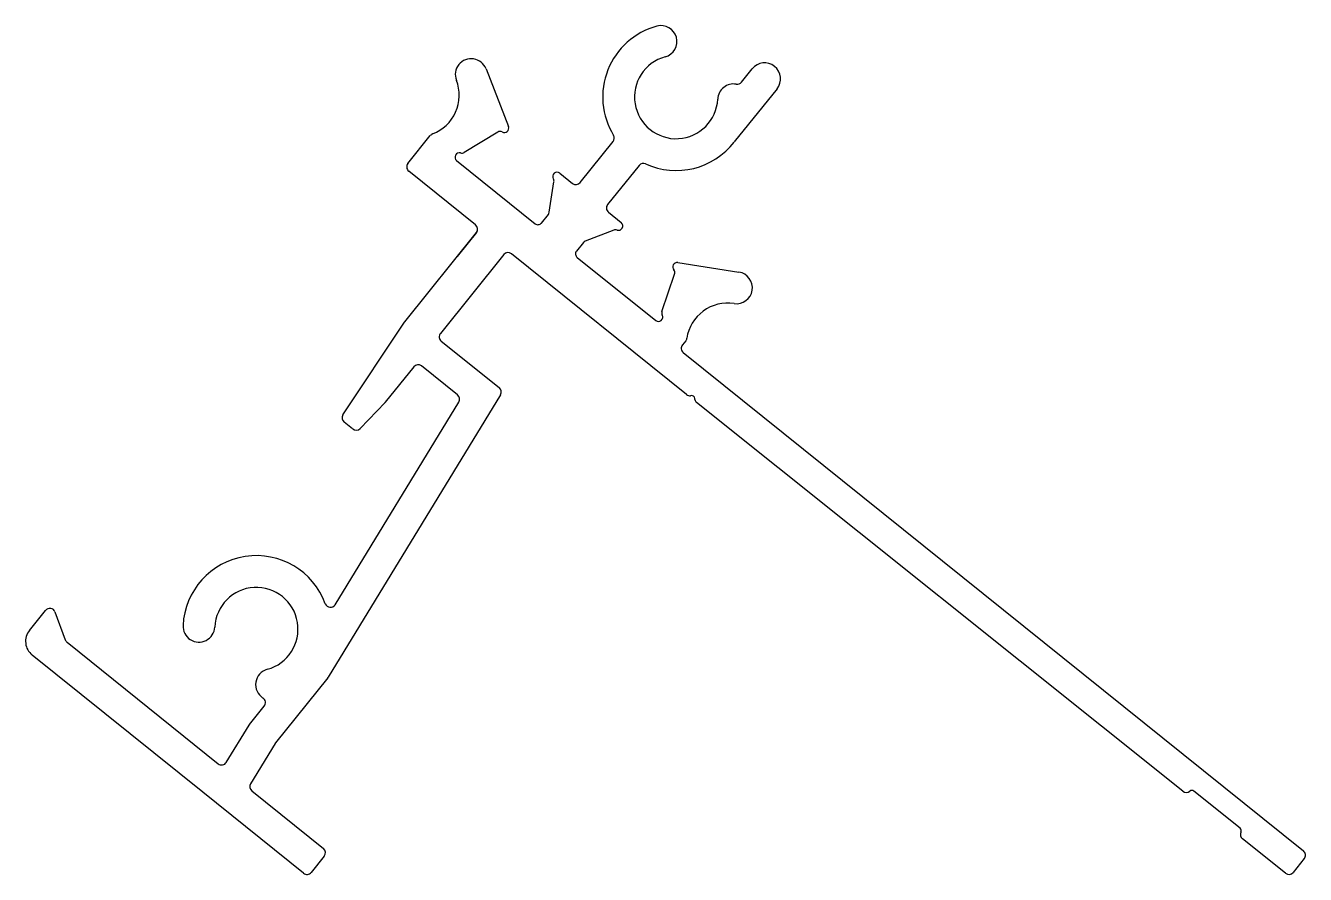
# Model space of a CAD drawing. Header units: inches. Extents: x -24.6 to 33.7, y 0.2 to 38.9.
import ezdxf

# ---------------------------------------------------------------- set-up
doc = ezdxf.new("R2010")
doc.units = ezdxf.units.IN
doc.header["$MEASUREMENT"] = 0
doc.layers.add('BEAD', color=152, linetype='Continuous')

msp = doc.modelspace()

# ---------------------------------------------------------------- linework, layer by layer
at = {"layer": 'BEAD', "color": 7, "lineweight": -2}
for p, q in [((-3.631, 36.902), (-2.609, 34.271)), ((8.022, 36.292), (8.512, 36.902)), ((7.786, 36.202), (7.786, 36.202)), ((9.643, 35.994), (7.692, 33.566)), ((-3.094, 34.018), (-4.626, 33.089)), ((-7.195, 32.582), (-6.172, 33.855)), ((0.669, 31.717), (2.167, 33.581)), ((-4.971, 32.72), (-1.385, 29.839)), ((-4.11, 29.783), (-7.156, 32.231)), ((-0.266, 32.147), (0.317, 31.678)), ((3.35, 32.5), (1.916, 30.714)), ((-0.745, 30.36), (-0.531, 31.744)), ((1.954, 30.363), (2.538, 29.894)), ((-1.104, 29.87), (-0.787, 30.264)), ((-7.339, 25.365), (-4.071, 29.432)), ((-4.071, 29.432), (-4.941, 28.349)), ((2.201, 29.549), (0.896, 29.042)), ((0.811, 28.98), (0.494, 28.586)), ((-2.824, 28.43), (-5.71, 24.837)), ((5.514, 22.051), (-2.473, 28.468)), ((0.525, 28.304), (4.111, 25.423)), ((5.116, 28.064), (7.906, 27.633)), ((4.397, 25.839), (4.974, 27.536)), ((-10.157, 21.126), (-7.352, 25.347)), ((-5.672, 24.486), (-3.03, 22.363)), ((5.478, 24.495), (5.331, 24.312)), ((5.369, 23.96), (33.654, 1.235)), ((-4.931, 22.03), (-6.578, 23.354)), ((-6.93, 23.315), (-8.224, 21.704)), ((-2.973, 22.038), (-10.832, 9.159)), ((-10.514, 12.464), (-4.874, 21.705)), ((-8.238, 21.688), (-9.377, 20.5)), ((5.727, 22), (5.698, 21.997)), ((5.898, 21.821), (5.893, 21.867)), ((28.156, 3.962), (5.973, 21.684)), ((-9.714, 20.478), (-10.105, 20.792)), ((-24.457, 11.292), (-23.722, 12.207)), ((-23.293, 12.137), (-22.822, 10.858)), ((-22.744, 10.749), (-15.849, 5.21)), ((-16.554, 3.916), (-24.335, 10.167)), ((-10.85, 9.133), (-13.232, 6.168)), ((-14.421, 7.004), (-13.747, 7.843)), ((-15.479, 5.274), (-14.44, 6.977)), ((-13.251, 6.142), (-14.373, 4.303)), ((-11.955, 0.221), (-16.554, 3.916)), ((-14.316, 3.978), (-11.047, 1.352)), ((30.767, 2.272), (28.662, 3.963)), ((32.84, 0.221), (30.88, 1.786)), ((-11.009, 1), (-11.604, 0.26)), ((33.692, 0.884), (33.19, 0.259))]:
    msp.add_line(p, q, dxfattribs=at)
for centre, radius, start, end in [((5.043, 35.616), 3.35, 105.26942, 211.45494), ((4.352, 38.149), 0.725, 285.26942, 105.26942), ((-4.307, 36.64), 0.725, 21.22001, 201.22001), ((5.043, 35.616), 1.9, 105.26942, 357.17058), ((9.078, 36.448), 0.725, 321.22, 141.22), ((-6.742, 35.694), 1.888, 290.97729, 21.22001), ((7.665, 35.487), 0.725, 80.41174, 177.17058), ((7.827, 36.448), 0.25, 260.41174, 321.22), ((-5.977, 33.698), 0.25, 110.97729, 141.22), ((-2.988, 33.844), 0.203, 61.48289, 121.21999), ((-2.796, 34.198), 0.2, 241.48289, 21.22002), ((1.972, 33.738), 0.25, 321.22, 31.45494), ((5.043, 35.616), 3.35, 245.41183, 322.24971), ((-4.846, 32.876), 0.2, 73.56716, 231.22), ((-4.732, 33.263), 0.203, 253.56716, 301.21999), ((-7, 32.426), 0.25, 141.22, 231.22), ((-0.392, 31.991), 0.2, 51.22, 212.45745), ((3.545, 32.343), 0.25, 65.41183, 141.22), ((-0.732, 31.775), 0.203, 351.21999, 32.45745), ((0.474, 31.873), 0.25, 231.22, 321.22), ((-0.946, 30.391), 0.203, 321.22, 351.21999), ((2.111, 30.558), 0.25, 141.22, 231.22), ((-4.266, 29.588), 0.25, 321.22, 51.22), ((-1.26, 29.995), 0.2, 231.21996, 321.22004), ((2.413, 29.738), 0.2, 249.98255, 51.22), ((2.275, 29.359), 0.203, 69.98255, 111.22001), ((0.969, 28.852), 0.203, 111.22001, 141.22), ((-4.746, 28.193), 0.25, 141.22068, 146.40003), ((-2.629, 28.273), 0.25, 51.22, 141.22), ((0.65, 28.46), 0.2, 141.21996, 231.22004), ((5.086, 27.866), 0.2, 81.21998, 220.95711), ((4.781, 27.602), 0.203, 341.22001, 40.95711), ((7.796, 26.916), 0.725, 261.21999, 81.21999), ((4.589, 25.774), 0.203, 161.22001, 208.87284), ((7.397, 24.334), 1.888, 81.21999, 171.46271), ((-7.144, 25.208), 0.25, 141.22, 146.39937), ((4.236, 25.579), 0.2, 231.22, 28.87284), ((-5.516, 24.681), 0.25, 141.22, 231.22), ((5.283, 24.651), 0.25, 321.22, 351.46271), ((5.526, 24.155), 0.25, 141.22, 231.22), ((-6.735, 23.159), 0.25, 51.22, 141.22), ((-3.186, 22.168), 0.25, 328.60646, 51.22), ((-8.419, 21.861), 0.25, 316.22, 321.22), ((-5.088, 21.835), 0.25, 328.60646, 51.22), ((5.671, 22.246), 0.25, 231.22, 276.22), ((5.744, 21.851), 0.15, 6.21996, 96.22004), ((6.1, 21.843), 0.203, 186.22, 231.37882), ((-9.948, 20.987), 0.25, 146.39937, 231.22), ((-9.557, 20.673), 0.25, 231.22, 316.22), ((-14.107, 11.353), 3.35, 20.17196, 177.17056), ((-14.107, 11.353), 1.9, 285.26944, 177.17056), ((-23.527, 12.05), 0.25, 20.22003, 141.22), ((-10.727, 12.594), 0.25, 200.17196, 328.60646), ((-23.834, 10.791), 0.8, 141.21996, 231.22004), ((-16.728, 11.482), 0.725, 177.17056, 357.17056), ((-22.587, 10.944), 0.25, 200.22003, 231.22), ((-13.415, 8.82), 0.725, 105.26944, 237.3224), ((-11.045, 9.289), 0.25, 321.22, 328.60646), ((-13.942, 8), 0.25, 321.22, 57.3224), ((-14.226, 6.847), 0.25, 141.21892, 148.60545), ((-13.037, 6.012), 0.25, 141.22, 148.60647), ((-15.692, 5.405), 0.25, 231.22, 328.60647), ((-14.159, 4.173), 0.25, 148.60647, 231.22), ((28.315, 4.161), 0.254, 231.37882, 308.8144), ((28.568, 3.846), 0.15, 51.21996, 128.8144), ((30.673, 2.155), 0.15, 335.02492, 51.22004), ((31.039, 1.984), 0.254, 155.02492, 231.3779), ((-11.204, 1.157), 0.25, 321.22, 51.22), ((33.497, 1.04), 0.25, 321.21996, 51.22004), ((-11.799, 0.416), 0.25, 231.21996, 321.22004), ((32.996, 0.416), 0.25, 231.37786, 321.22004)]:
    msp.add_arc(centre, radius, start, end, dxfattribs=at)

doc.saveas('drawing.dxf')
